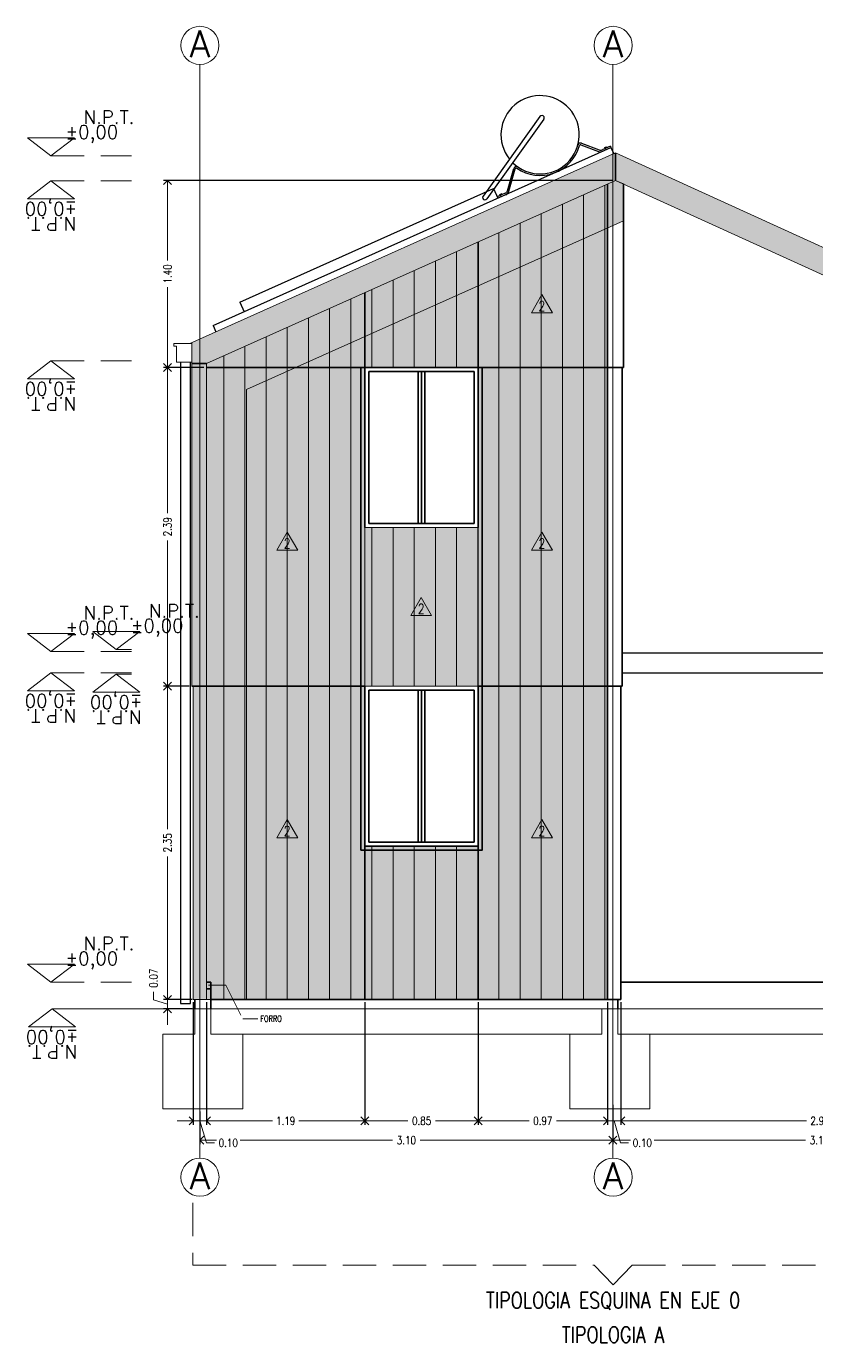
# Model space of a CAD drawing. Header units: inches. Extents: x 10.8 to 60.4, y 12.2 to 79.7.
# Drawn here: x 12.55 to 18.48, y 49.45 to 59.32 of the extents above; entities that cross this region are included whole.
import ezdxf
from ezdxf.enums import TextEntityAlignment as Align

# ---------------------------------------------------------------- set-up
doc = ezdxf.new("R2010")
doc.units = ezdxf.units.IN
doc.header["$MEASUREMENT"] = 0
doc.linetypes.add('HIDDEN', pattern=[0.375, 0.25, -0.125])
doc.layers.get('DEFPOINTS').update_dxf_attribs({"color": 210})
doc.layers.add('_AUX', color=210, linetype='Continuous', lineweight=18, plot=False)
for name, color, linetype, lineweight in [('A-ANNO-DIMS', 3, 'Continuous', 18), ('A-ANNO-SYMB', 3, 'Continuous', 18), ('A-ANNO-TEXT', 3, 'Continuous', 18), ('A-ELEV-IDEN', 3, 'Continuous', 18), ('A-ELEV-MBE1', 7, 'Continuous', 35), ('A-ELEV-MBE2', 4, 'Continuous', 25), ('A-ELEV-PATT', 8, 'Continuous', 18), ('A-FLOR-PATT', 8, 'Continuous', 18)]:
    doc.layers.add(name, color=color, linetype=linetype, lineweight=lineweight)
doc.styles.add('E-ROMANS', font='romans.shx', dxfattribs={"width": 0.8})
doc.dimstyles.new('E-0050_ARW_12', dxfattribs={"dimscale": 0.001, "dimtxt": 60, "dimasz": 60, "dimexe": 30, "dimexo": 20, "dimgap": 30, "dimtad": 0, "dimzin": 0, "dimdsep": 46, "dimtxsty": 'E-ROMANS', "dimblk": 'OPEN90', "dimcen": 30, "dimclrd": 256, "dimclre": 256, "dimclrt": 256, "dimadec": 0, "dimazin": 0, "dimtfac": 1, "dimtmove": 1, "dimatfit": 3, "dimldrblk": 'OPEN90', "dimfxl": 1, "dimtfill": 1, "dimtolj": 1, "dimtzin": 0, "dimlwd": -1, "dimarcsym": 0})
pattern_1 = [(90, (-443.64682, 65.54567), (-0.15875, 1e-17), [])]

# ---------------------------------------------------------------- blocks, each defined once
blk = doc.blocks.new('_Open90')
at = {"color": 0, "linetype": 'ByBlock', "lineweight": -2}
for p, q in [((0, 0), (-1, 0)), ((-0.5, 0.5), (0, 0)), ((0, 0), (-0.5, -0.5))]:
    blk.add_line(p, q, dxfattribs=at)
blk = doc.blocks.new('*D1597')
at = {"layer": 'A-ANNO-DIMS', "lineweight": -2, "transparency": 16777216}
for p, q in [((16.9482, 51.2361), (16.9482, 50.9409)), ((13.8512, 51.1861), (13.8512, 50.9409))]:
    blk.add_line(p, q, dxfattribs=at)
at = {"layer": 'A-ANNO-DIMS', "transparency": 16777216}
for p, q in [((13.9112, 50.9709), (15.2966, 50.9709)), ((16.8882, 50.9709), (15.5028, 50.9709))]:
    blk.add_line(p, q, dxfattribs=at)
at = {"layer": 'DEFPOINTS', "color": 0, "transparency": 16777216}
for p in [(16.9482, 51.2561), (13.8512, 51.2061), (16.9482, 50.9709)]:
    blk.add_point(p, dxfattribs=at)
at = {"layer": 'A-ANNO-DIMS', "transparency": 16777216, "xscale": 0.06, "yscale": 0.06, "zscale": 0.06, "rotation": 180}
blk.add_blockref('_Open90', (13.8512, 50.9709), dxfattribs=at)
at = {"layer": 'A-ANNO-DIMS', "transparency": 16777216, "xscale": 0.06, "yscale": 0.06, "zscale": 0.06}
blk.add_blockref('_Open90', (16.9482, 50.9709), dxfattribs=at)
at = {"layer": 'A-ANNO-DIMS', "transparency": 16777216, "insert": (15.3997, 50.9709), "char_height": 0.06, "attachment_point": 5, "style": 'E-ROMANS', "bg_fill": 3, "box_fill_scale": 1.25, "bg_fill_color": 256, "bg_fill_true_color": 13158600, "bg_fill_transparency": 0}
blk.add_mtext('\\A1;3.10', dxfattribs=at)
blk = doc.blocks.new('*D1663')
at = {"layer": 'A-ANNO-DIMS', "lineweight": -2, "transparency": 16777216}
for p, q in [((16.9482, 51.2361), (16.9482, 50.9409)), ((20.0452, 51.1861), (20.0452, 50.9409))]:
    blk.add_line(p, q, dxfattribs=at)
at = {"layer": 'A-ANNO-DIMS', "transparency": 16777216}
for p, q in [((17.0082, 50.9709), (18.3936, 50.9709)), ((19.9852, 50.9709), (18.5998, 50.9709))]:
    blk.add_line(p, q, dxfattribs=at)
at = {"layer": 'DEFPOINTS', "color": 0, "transparency": 16777216}
for p in [(16.9482, 51.2561), (20.0452, 51.2061), (20.0452, 50.9709)]:
    blk.add_point(p, dxfattribs=at)
at = {"layer": 'A-ANNO-DIMS', "transparency": 16777216, "xscale": 0.06, "yscale": 0.06, "zscale": 0.06, "rotation": 180}
blk.add_blockref('_Open90', (16.9482, 50.9709), dxfattribs=at)
at = {"layer": 'A-ANNO-DIMS', "transparency": 16777216, "xscale": 0.06, "yscale": 0.06, "zscale": 0.06}
blk.add_blockref('_Open90', (20.0452, 50.9709), dxfattribs=at)
at = {"layer": 'A-ANNO-DIMS', "transparency": 16777216, "insert": (18.4967, 50.9709), "char_height": 0.06, "attachment_point": 5, "style": 'E-ROMANS', "bg_fill": 3, "box_fill_scale": 1.25, "bg_fill_color": 256, "bg_fill_true_color": 13158600, "bg_fill_transparency": 0}
blk.add_mtext('\\A1;3.10', dxfattribs=at)
blk = doc.blocks.new('*D1666')
at = {"layer": 'A-ANNO-DIMS', "lineweight": -2, "transparency": 16777216}
for p, q in [((13.8017, 52.0061), (13.8017, 51.0864)), ((13.9007, 52.0061), (13.9007, 51.0864))]:
    blk.add_line(p, q, dxfattribs=at)
at = {"layer": 'A-ANNO-DIMS', "transparency": 16777216}
for p, q in [((13.7417, 51.1164), (13.6817, 51.1164)), ((13.8017, 51.1164), (13.9007, 51.1164)), ((13.8017, 51.1164), (13.9007, 51.1164)), ((13.8512, 51.1164), (13.9007, 50.9514)), ((13.9607, 51.1164), (14.0207, 51.1164)), ((13.9007, 50.9514), (13.9607, 50.9514))]:
    blk.add_line(p, q, dxfattribs=at)
at = {"layer": 'DEFPOINTS', "color": 0, "transparency": 16777216}
for p in [(13.8017, 52.0261), (13.9007, 52.0261), (13.9007, 51.1164)]:
    blk.add_point(p, dxfattribs=at)
at = {"layer": 'A-ANNO-DIMS', "transparency": 16777216, "xscale": 0.06, "yscale": 0.06, "zscale": 0.06}
blk.add_blockref('_Open90', (13.8017, 51.1164), dxfattribs=at)
at = {"layer": 'A-ANNO-DIMS', "transparency": 16777216, "xscale": 0.06, "yscale": 0.06, "zscale": 0.06, "rotation": 180}
blk.add_blockref('_Open90', (13.9007, 51.1164), dxfattribs=at)
at = {"layer": 'A-ANNO-DIMS', "transparency": 16777216, "insert": (14.0638, 50.9514), "char_height": 0.06, "attachment_point": 5, "style": 'E-ROMANS', "bg_fill": 3, "box_fill_scale": 1.25, "bg_fill_color": 256, "bg_fill_true_color": 13158600, "bg_fill_transparency": 0}
blk.add_mtext('\\A1;0.10', dxfattribs=at)
blk = doc.blocks.new('*D1667')
at = {"layer": 'A-ANNO-DIMS', "lineweight": -2, "transparency": 16777216}
for p, q in [((13.9007, 52.0061), (13.9007, 51.0864)), ((15.0887, 52.0061), (15.0887, 51.0864))]:
    blk.add_line(p, q, dxfattribs=at)
at = {"layer": 'A-ANNO-DIMS', "transparency": 16777216}
for p, q in [((13.9607, 51.1164), (14.3961, 51.1164)), ((15.0287, 51.1164), (14.5933, 51.1164))]:
    blk.add_line(p, q, dxfattribs=at)
at = {"layer": 'DEFPOINTS', "color": 0, "transparency": 16777216}
for p in [(13.9007, 52.0261), (15.0887, 52.0261), (15.0887, 51.1164)]:
    blk.add_point(p, dxfattribs=at)
at = {"layer": 'A-ANNO-DIMS', "transparency": 16777216, "xscale": 0.06, "yscale": 0.06, "zscale": 0.06, "rotation": 180}
blk.add_blockref('_Open90', (13.9007, 51.1164), dxfattribs=at)
at = {"layer": 'A-ANNO-DIMS', "transparency": 16777216, "xscale": 0.06, "yscale": 0.06, "zscale": 0.06}
blk.add_blockref('_Open90', (15.0887, 51.1164), dxfattribs=at)
at = {"layer": 'A-ANNO-DIMS', "transparency": 16777216, "insert": (14.4947, 51.1164), "char_height": 0.06, "attachment_point": 5, "style": 'E-ROMANS', "bg_fill": 3, "box_fill_scale": 1.25, "bg_fill_color": 256, "bg_fill_true_color": 13158600, "bg_fill_transparency": 0}
blk.add_mtext('\\A1;1.19', dxfattribs=at)
blk = doc.blocks.new('*D1668')
at = {"layer": 'A-ANNO-DIMS', "lineweight": -2, "transparency": 16777216}
for p, q in [((15.0887, 52.0061), (15.0887, 51.0864)), ((15.9387, 52.0061), (15.9387, 51.0864))]:
    blk.add_line(p, q, dxfattribs=at)
at = {"layer": 'A-ANNO-DIMS', "transparency": 16777216}
for p, q in [((15.1487, 51.1164), (15.4106, 51.1164)), ((15.8787, 51.1164), (15.6168, 51.1164))]:
    blk.add_line(p, q, dxfattribs=at)
at = {"layer": 'DEFPOINTS', "color": 0, "transparency": 16777216}
for p in [(15.0887, 52.0261), (15.9387, 52.0261), (15.9387, 51.1164)]:
    blk.add_point(p, dxfattribs=at)
at = {"layer": 'A-ANNO-DIMS', "transparency": 16777216, "xscale": 0.06, "yscale": 0.06, "zscale": 0.06, "rotation": 180}
blk.add_blockref('_Open90', (15.0887, 51.1164), dxfattribs=at)
at = {"layer": 'A-ANNO-DIMS', "transparency": 16777216, "xscale": 0.06, "yscale": 0.06, "zscale": 0.06}
blk.add_blockref('_Open90', (15.9387, 51.1164), dxfattribs=at)
at = {"layer": 'A-ANNO-DIMS', "transparency": 16777216, "insert": (15.5137, 51.1164), "char_height": 0.06, "attachment_point": 5, "style": 'E-ROMANS', "bg_fill": 3, "box_fill_scale": 1.25, "bg_fill_color": 256, "bg_fill_true_color": 13158600, "bg_fill_transparency": 0}
blk.add_mtext('\\A1;0.85', dxfattribs=at)
blk = doc.blocks.new('*D1669')
at = {"layer": 'A-ANNO-DIMS', "lineweight": -2, "transparency": 16777216}
for p, q in [((15.9387, 52.0061), (15.9387, 51.0864)), ((16.9067, 52.0061), (16.9067, 51.0864))]:
    blk.add_line(p, q, dxfattribs=at)
at = {"layer": 'A-ANNO-DIMS', "transparency": 16777216}
for p, q in [((15.9987, 51.1164), (16.3196, 51.1164)), ((16.8467, 51.1164), (16.5258, 51.1164))]:
    blk.add_line(p, q, dxfattribs=at)
at = {"layer": 'DEFPOINTS', "color": 0, "transparency": 16777216}
for p in [(15.9387, 52.0261), (16.9067, 52.0261), (16.9067, 51.1164)]:
    blk.add_point(p, dxfattribs=at)
at = {"layer": 'A-ANNO-DIMS', "transparency": 16777216, "xscale": 0.06, "yscale": 0.06, "zscale": 0.06, "rotation": 180}
blk.add_blockref('_Open90', (15.9387, 51.1164), dxfattribs=at)
at = {"layer": 'A-ANNO-DIMS', "transparency": 16777216, "xscale": 0.06, "yscale": 0.06, "zscale": 0.06}
blk.add_blockref('_Open90', (16.9067, 51.1164), dxfattribs=at)
at = {"layer": 'A-ANNO-DIMS', "transparency": 16777216, "insert": (16.4227, 51.1164), "char_height": 0.06, "attachment_point": 5, "style": 'E-ROMANS', "bg_fill": 3, "box_fill_scale": 1.25, "bg_fill_color": 256, "bg_fill_true_color": 13158600, "bg_fill_transparency": 0}
blk.add_mtext('\\A1;0.97', dxfattribs=at)
blk = doc.blocks.new('*D1670')
at = {"layer": 'A-ANNO-DIMS', "lineweight": -2, "transparency": 16777216}
for p, q in [((16.9067, 52.0061), (16.9067, 51.0864)), ((17.0067, 52.0061), (17.0067, 51.0864))]:
    blk.add_line(p, q, dxfattribs=at)
at = {"layer": 'A-ANNO-DIMS', "transparency": 16777216}
for p, q in [((16.8467, 51.1164), (16.7867, 51.1164)), ((16.9067, 51.1164), (17.0067, 51.1164)), ((16.9067, 51.1164), (17.0067, 51.1164)), ((16.9567, 51.1164), (17.0062, 50.9514)), ((17.0667, 51.1164), (17.1267, 51.1164)), ((17.0062, 50.9514), (17.0662, 50.9514))]:
    blk.add_line(p, q, dxfattribs=at)
at = {"layer": 'DEFPOINTS', "color": 0, "transparency": 16777216}
for p in [(16.9067, 52.0261), (17.0067, 52.0261), (17.0067, 51.1164)]:
    blk.add_point(p, dxfattribs=at)
at = {"layer": 'A-ANNO-DIMS', "transparency": 16777216, "xscale": 0.06, "yscale": 0.06, "zscale": 0.06}
blk.add_blockref('_Open90', (16.9067, 51.1164), dxfattribs=at)
at = {"layer": 'A-ANNO-DIMS', "transparency": 16777216, "xscale": 0.06, "yscale": 0.06, "zscale": 0.06, "rotation": 180}
blk.add_blockref('_Open90', (17.0067, 51.1164), dxfattribs=at)
at = {"layer": 'A-ANNO-DIMS', "transparency": 16777216, "insert": (17.1693, 50.9514), "char_height": 0.06, "attachment_point": 5, "style": 'E-ROMANS', "bg_fill": 3, "box_fill_scale": 1.25, "bg_fill_color": 256, "bg_fill_true_color": 13158600, "bg_fill_transparency": 0}
blk.add_mtext('\\A1;0.10', dxfattribs=at)
blk = doc.blocks.new('*D1671')
at = {"layer": 'A-ANNO-DIMS', "lineweight": -2, "transparency": 16777216}
for p, q in [((17.0067, 52.0061), (17.0067, 51.0864)), ((19.9957, 52.0061), (19.9957, 51.0864))]:
    blk.add_line(p, q, dxfattribs=at)
at = {"layer": 'A-ANNO-DIMS', "transparency": 16777216}
for p, q in [((17.0667, 51.1164), (18.3992, 51.1164)), ((19.9357, 51.1164), (18.6032, 51.1164))]:
    blk.add_line(p, q, dxfattribs=at)
at = {"layer": 'DEFPOINTS', "color": 0, "transparency": 16777216}
for p in [(17.0067, 52.0261), (19.9957, 52.0261), (19.9957, 51.1164)]:
    blk.add_point(p, dxfattribs=at)
at = {"layer": 'A-ANNO-DIMS', "transparency": 16777216, "xscale": 0.06, "yscale": 0.06, "zscale": 0.06, "rotation": 180}
blk.add_blockref('_Open90', (17.0067, 51.1164), dxfattribs=at)
at = {"layer": 'A-ANNO-DIMS', "transparency": 16777216, "xscale": 0.06, "yscale": 0.06, "zscale": 0.06}
blk.add_blockref('_Open90', (19.9957, 51.1164), dxfattribs=at)
at = {"layer": 'A-ANNO-DIMS', "transparency": 16777216, "insert": (18.5012, 51.1164), "char_height": 0.06, "attachment_point": 5, "style": 'E-ROMANS', "bg_fill": 3, "box_fill_scale": 1.25, "bg_fill_color": 256, "bg_fill_true_color": 13158600, "bg_fill_transparency": 0}
blk.add_mtext('\\A1;2.99', dxfattribs=at)
blk = doc.blocks.new('*D1685')
at = {"layer": 'A-ANNO-DIMS', "transparency": 16777216}
for p, q in [((13.6086, 52.0861), (13.6086, 52.1461)), ((13.5036, 52.0226), (13.5036, 52.0826)), ((13.6086, 51.9911), (13.5036, 52.0226)), ((13.6086, 51.9561), (13.6086, 52.0261)), ((13.6086, 51.9561), (13.6086, 52.0261)), ((13.6086, 51.8961), (13.6086, 51.8361))]:
    blk.add_line(p, q, dxfattribs=at)
at = {"layer": 'A-ANNO-DIMS', "lineweight": -2, "transparency": 16777216}
for p, q in [((13.7937, 52.0261), (13.5786, 52.0261)), ((13.7937, 51.9561), (13.5786, 51.9561))]:
    blk.add_line(p, q, dxfattribs=at)
at = {"layer": 'DEFPOINTS', "color": 0, "transparency": 16777216}
for p in [(13.6086, 52.0261), (13.8137, 52.0261), (13.8137, 51.9561)]:
    blk.add_point(p, dxfattribs=at)
at = {"layer": 'A-ANNO-DIMS', "transparency": 16777216, "xscale": 0.06, "yscale": 0.06, "zscale": 0.06, "rotation": 90}
blk.add_blockref('_Open90', (13.6086, 51.9561), dxfattribs=at)
at = {"layer": 'A-ANNO-DIMS', "transparency": 16777216, "insert": (13.5036, 52.1858), "char_height": 0.06, "attachment_point": 5, "rotation": 90, "style": 'E-ROMANS', "bg_fill": 3, "box_fill_scale": 1.25, "bg_fill_color": 256, "bg_fill_true_color": 13158600, "bg_fill_transparency": 0}
blk.add_mtext('\\A1;0.07', dxfattribs=at)
at = {"layer": 'A-ANNO-DIMS', "transparency": 16777216, "xscale": 0.06, "yscale": 0.06, "zscale": 0.06, "rotation": 270}
blk.add_blockref('_Open90', (13.6086, 52.0261), dxfattribs=at)
blk = doc.blocks.new('*D1686')
at = {"layer": 'A-ANNO-DIMS', "lineweight": -2, "transparency": 16777216}
for p, q in [((13.7697, 54.3761), (13.5786, 54.3761)), ((13.7937, 52.0261), (13.5786, 52.0261))]:
    blk.add_line(p, q, dxfattribs=at)
at = {"layer": 'A-ANNO-DIMS', "transparency": 16777216}
for p, q in [((13.6086, 54.3161), (13.6086, 53.3043)), ((13.6086, 52.0861), (13.6086, 53.098))]:
    blk.add_line(p, q, dxfattribs=at)
at = {"layer": 'DEFPOINTS', "color": 0, "transparency": 16777216}
for p in [(13.6086, 54.3761), (13.7897, 54.3761), (13.8137, 52.0261)]:
    blk.add_point(p, dxfattribs=at)
at = {"layer": 'A-ANNO-DIMS', "transparency": 16777216, "xscale": 0.06, "yscale": 0.06, "zscale": 0.06}
for p, rotation in [((13.6086, 54.3761), 90), ((13.6086, 52.0261), 270)]:
    blk.add_blockref('_Open90', p, dxfattribs=dict(at, rotation=rotation))
at = {"layer": 'A-ANNO-DIMS', "transparency": 16777216, "insert": (13.6086, 53.2011), "char_height": 0.06, "attachment_point": 5, "rotation": 90, "style": 'E-ROMANS', "bg_fill": 3, "box_fill_scale": 1.25, "bg_fill_color": 256, "bg_fill_true_color": 13158600, "bg_fill_transparency": 0}
blk.add_mtext('\\A1;2.35', dxfattribs=at)
blk = doc.blocks.new('*D1687')
at = {"layer": 'A-ANNO-DIMS', "lineweight": -2, "transparency": 16777216}
for p, q in [((13.8807, 56.7661), (13.5786, 56.7661)), ((13.7697, 54.3761), (13.5786, 54.3761))]:
    blk.add_line(p, q, dxfattribs=at)
at = {"layer": 'A-ANNO-DIMS', "transparency": 16777216}
for p, q in [((13.6086, 56.7061), (13.6086, 55.6731)), ((13.6086, 54.4361), (13.6086, 55.4691))]:
    blk.add_line(p, q, dxfattribs=at)
at = {"layer": 'DEFPOINTS', "color": 0, "transparency": 16777216}
for p in [(13.6086, 56.7661), (13.9007, 56.7661), (13.7897, 54.3761)]:
    blk.add_point(p, dxfattribs=at)
at = {"layer": 'A-ANNO-DIMS', "transparency": 16777216, "xscale": 0.06, "yscale": 0.06, "zscale": 0.06}
for p, rotation in [((13.6086, 56.7661), 90), ((13.6086, 54.3761), 270)]:
    blk.add_blockref('_Open90', p, dxfattribs=dict(at, rotation=rotation))
at = {"layer": 'A-ANNO-DIMS', "transparency": 16777216, "insert": (13.6086, 55.5711), "char_height": 0.06, "attachment_point": 5, "rotation": 90, "style": 'E-ROMANS', "bg_fill": 3, "box_fill_scale": 1.25, "bg_fill_color": 256, "bg_fill_true_color": 13158600, "bg_fill_transparency": 0}
blk.add_mtext('\\A1;2.39', dxfattribs=at)
blk = doc.blocks.new('*D1688')
at = {"layer": 'A-ANNO-DIMS', "lineweight": -2, "transparency": 16777216}
for p, q in [((16.9481, 58.169), (13.5786, 58.169)), ((13.8807, 56.7661), (13.5786, 56.7661))]:
    blk.add_line(p, q, dxfattribs=at)
at = {"layer": 'A-ANNO-DIMS', "transparency": 16777216}
for p, q in [((13.6086, 58.109), (13.6086, 57.5673)), ((13.6086, 56.8261), (13.6086, 57.3678))]:
    blk.add_line(p, q, dxfattribs=at)
at = {"layer": 'DEFPOINTS', "color": 0, "transparency": 16777216}
for p in [(13.6086, 58.169), (16.9681, 58.169), (13.9007, 56.7661)]:
    blk.add_point(p, dxfattribs=at)
at = {"layer": 'A-ANNO-DIMS', "transparency": 16777216, "xscale": 0.06, "yscale": 0.06, "zscale": 0.06}
for p, rotation in [((13.6086, 58.169), 90), ((13.6086, 56.7661), 270)]:
    blk.add_blockref('_Open90', p, dxfattribs=dict(at, rotation=rotation))
at = {"layer": 'A-ANNO-DIMS', "transparency": 16777216, "insert": (13.6086, 57.4675), "char_height": 0.06, "attachment_point": 5, "rotation": 90, "style": 'E-ROMANS', "bg_fill": 3, "box_fill_scale": 1.25, "bg_fill_color": 256, "bg_fill_true_color": 13158600, "bg_fill_transparency": 0}
blk.add_mtext('\\A1;1.40', dxfattribs=at)

msp = doc.modelspace()

# ---------------------------------------------------------------- hatches: boundary and pattern name
at = {"layer": 'A-ELEV-PATT'}
h = msp.add_hatch(color=252, dxfattribs=at)
h.paths.add_polyline_path([(13.9007, 56.7962), (13.7897, 56.7962), (13.7897, 54.3761), (13.9007, 54.3761)])
h.paths.add_polyline_path([(13.9007, 54.3761), (13.8017, 54.3761), (13.8017, 52.0261), (13.9007, 52.0261)])
h.paths.add_polyline_path([(16.9681, 58.169), (16.9687, 58.3752), (13.7897, 56.9525), (13.7897, 56.7962), (13.9007, 56.7962)])
h.paths.add_polyline_path([(16.9687, 58.3752), (16.9681, 58.169), (19.9832, 56.7962), (20.0543, 56.7962), (20.0543, 56.8541), (20.0257, 56.8541), (20.0257, 56.9579), (20.0057, 56.9579), (20.0057, 56.9779), (20.0378, 56.9779)])
h.paths.add_polyline_path([(20.0543, 56.7962), (19.9837, 56.7962), (19.9837, 54.3761), (20.0543, 54.3761)])
h.paths.add_polyline_path([(20.1998, 56.7962), (20.1293, 56.7962), (20.1293, 54.3761), (20.1998, 54.3761)])
h.paths.add_polyline_path([(20.0543, 54.3761), (19.9957, 54.3761), (19.9957, 52.0261), (20.0543, 52.0261)])
h.paths.add_polyline_path([(20.1998, 54.3761), (20.1293, 54.3761), (20.1293, 52.0261), (20.1998, 52.0261)])
h = msp.add_hatch(color=256, dxfattribs=at)
h.paths.add_polyline_path([(15.0887, 56.7661), (13.9007, 56.7661), (13.9007, 54.3761), (15.0887, 54.3761), (15.0887, 55.5661)])
h.paths.add_polyline_path([(15.0887, 57.3279), (13.9007, 56.7962), (13.9007, 56.7661), (15.0887, 56.7661)])
h.paths.add_polyline_path([(15.9387, 57.7083), (15.0887, 57.3279), (15.0887, 56.7661), (15.9387, 56.7661)])
h.paths.add_polyline_path([(16.9067, 58.1415), (15.9387, 57.7083), (15.9387, 56.7661), (16.9067, 56.7661)])
h.paths.add_polyline_path([(16.9067, 56.7661), (15.9387, 56.7661), (15.9387, 55.5661), (15.9387, 54.3761), (16.9067, 54.3761)])
h.paths.add_polyline_path([(16.9067, 54.3761), (15.9387, 54.3761), (15.9387, 53.1761), (15.9387, 52.0261), (16.9067, 52.0261)])
h.paths.add_polyline_path([(15.9387, 53.1761), (15.0887, 53.1761), (15.0887, 52.0261), (15.9387, 52.0261)])
h.paths.add_polyline_path([(15.0887, 53.1761), (15.0887, 54.3761), (13.9007, 54.3761), (13.9007, 52.1561), (13.9337, 52.1561), (13.9337, 52.0261), (15.0887, 52.0261)])
h = msp.add_hatch(dxfattribs=at)
h.set_pattern_fill('LINE', color=256, scale=0.05, angle=90, style=0)
h.set_pattern_definition(pattern_1)
h.paths.add_polyline_path([(15.0887, 56.7661), (13.9007, 56.7661), (13.9007, 54.3761), (15.0887, 54.3761), (15.0887, 55.5661)])
h.paths.add_polyline_path([(15.0887, 57.3279), (13.9007, 56.7962), (13.9007, 56.7661), (15.0887, 56.7661)])
h.paths.add_polyline_path([(15.9387, 57.7083), (15.0887, 57.3279), (15.0887, 56.7661), (15.9387, 56.7661)])
h.paths.add_polyline_path([(16.9067, 58.1415), (15.9387, 57.7083), (15.9387, 56.7661), (16.9067, 56.7661)])
h.paths.add_polyline_path([(16.9067, 56.7661), (15.9387, 56.7661), (15.9387, 55.5661), (15.9387, 54.3761), (16.9067, 54.3761)])
h.paths.add_polyline_path([(16.9067, 54.3761), (15.9387, 54.3761), (15.9387, 53.1761), (15.9387, 52.0261), (16.9067, 52.0261)])
h.paths.add_polyline_path([(15.9387, 53.1761), (15.0887, 53.1761), (15.0887, 52.0261), (15.9387, 52.0261)])
h.paths.add_polyline_path([(15.0887, 53.1761), (15.0887, 54.3761), (13.9007, 54.3761), (13.9007, 52.1561), (13.9337, 52.1561), (13.9337, 52.0261), (15.0887, 52.0261)])
h = msp.add_hatch(color=252, dxfattribs=at)
h.paths.add_polyline_path([(15.9687, 56.7661), (15.9387, 56.7661), (15.9387, 55.5661), (15.9387, 54.3761), (15.9687, 54.3761)])
h.paths.add_polyline_path([(15.9687, 54.3761), (15.9387, 54.3761), (15.9387, 53.1761), (15.9387, 53.1461), (15.9687, 53.1461)])
h.paths.add_polyline_path([(15.9387, 53.1761), (15.0887, 53.1761), (15.0887, 53.1461), (15.9387, 53.1461)])
h.paths.add_polyline_path([(15.0887, 54.3761), (15.0587, 54.3761), (15.0587, 53.1461), (15.0887, 53.1461), (15.0887, 53.1761)])
h.paths.add_polyline_path([(15.0887, 55.5661), (15.0887, 56.7661), (15.0587, 56.7661), (15.0587, 54.3761), (15.0887, 54.3761)])
msp.add_hatch(color=252, dxfattribs=at).paths.add_polyline_path([(15.9387, 55.5661), (15.0887, 55.5661), (15.0887, 54.3761), (15.9387, 54.3761)])
h = msp.add_hatch(dxfattribs=at)
h.set_pattern_fill('LINE', color=256, scale=0.05, angle=90, style=0)
h.set_pattern_definition(pattern_1)
h.paths.add_polyline_path([(15.9387, 55.5661), (15.0887, 55.5661), (15.0887, 54.3761), (15.9387, 54.3761)])

# ---------------------------------------------------------------- linework, layer by layer
at = {"layer": 'A-ANNO-SYMB'}
for p, q in [((16.9482, 59.0381), (16.9482, 50.8368)), ((13.7897, 54.3761), (13.7897, 56.9525)), ((13.9007, 56.7962), (13.9007, 52.0261)), ((13.8017, 54.3761), (13.8017, 52.0261)), ((13.8017, 52.0261), (13.9007, 52.0261)), ((12.743, 51.9561), (13.8137, 51.9561)), ((13.8137, 51.9561), (16.9857, 51.9561)), ((16.9857, 51.9561), (34.5999, 51.9561))]:
    msp.add_line(p, q, dxfattribs=at)
at = {"layer": 'A-ANNO-SYMB', "linetype": 'HIDDEN'}
for p, q in [((12.7338, 58.3531), (13.3377, 58.3531)), ((12.7338, 58.1661), (13.3377, 58.1661)), ((12.7338, 56.8161), (13.3377, 56.8161)), ((12.7338, 54.6361), (13.3377, 54.6361)), ((12.7338, 54.4761), (13.3377, 54.4761)), ((12.7338, 52.1561), (13.3377, 52.1561))]:
    msp.add_line(p, q, dxfattribs=at)
at = {"layer": 'A-ANNO-SYMB'}
for points in [[(12.5577, 58.489), (12.9098, 58.489)], [(12.5577, 58.489), (12.7338, 58.3531), (12.9098, 58.489)], [(13.7767, 56.9467), (16.9687, 58.3752)], [(20.0407, 56.9766), (16.9687, 58.3752)], [(12.5577, 58.0303), (12.7338, 58.1661), (12.9098, 58.0303)], [(13.9007, 56.7962), (16.9681, 58.169)], [(19.9832, 56.7962), (16.9681, 58.169)], [(12.5577, 58.0303), (12.9098, 58.0303)], [(13.6547, 56.9465), (13.7897, 56.9465)], [(13.6547, 56.9465), (13.6547, 56.9265), (13.6692, 56.9265), (13.6747, 56.9265), (13.6747, 56.8065), (13.7897, 56.8065)], [(12.5577, 56.6803), (12.7338, 56.8161), (12.9098, 56.6803)], [(12.5577, 56.6803), (12.9098, 56.6803)], [(13.0477, 54.787), (13.3997, 54.787)], [(13.0477, 54.787), (13.2237, 54.6511), (13.3997, 54.787)], [(12.5577, 54.772), (12.9098, 54.772)], [(12.5577, 54.772), (12.7338, 54.6361), (12.9098, 54.772)], [(12.5577, 54.3403), (12.7338, 54.4761), (12.9098, 54.3403)], [(13.0477, 54.3303), (13.2237, 54.4661), (13.3997, 54.3303)], [(12.5577, 54.3403), (12.9098, 54.3403)], [(13.0477, 54.3303), (13.3997, 54.3303)], [(12.5577, 52.292), (12.9098, 52.292)], [(12.5577, 52.292), (12.7338, 52.1561), (12.9098, 52.292)], [(12.567, 51.8203), (12.743, 51.9561), (12.9191, 51.8203)], [(12.567, 51.8203), (12.9191, 51.8203)]]:
    msp.add_lwpolyline(points, dxfattribs=at)
at = {"layer": 'A-ANNO-SYMB', "linetype": 'HIDDEN'}
for points in [[(13.2237, 54.6511), (13.3377, 54.6511)], [(13.2237, 54.4661), (13.3377, 54.4661)]]:
    msp.add_lwpolyline(points, dxfattribs=at)
at = {"layer": 'A-ANNO-SYMB'}
for centre in [(13.8512, 59.1811), (16.9498, 59.1811), (13.8516, 50.6938), (16.9498, 50.6938)]:
    msp.add_circle(centre, 0.143, dxfattribs=at)
at = {"layer": 'A-ANNO-TEXT'}
for points in [[(14.5062, 55.5318), (14.5846, 55.396), (14.4278, 55.396)], [(16.4159, 55.5318), (16.4943, 55.396), (16.3375, 55.396)], [(15.5102, 55.041), (15.5886, 54.9052), (15.4317, 54.9052)], [(14.5062, 53.3751), (14.5846, 53.2393), (14.4278, 53.2393)], [(16.4159, 53.3751), (16.4943, 53.2393), (16.3375, 53.2393)]]:
    msp.add_lwpolyline(points, close=True, dxfattribs=at)
at = {"layer": 'A-ANNO-TEXT', "linetype": 'HIDDEN'}
msp.add_lwpolyline([(13.7987, 50.5016), (13.7987, 50.0346), (16.8067, 50.0346), (16.9498, 49.8864), (17.0928, 50.0346), (20.0977, 50.0346), (20.0977, 50.5016)], dxfattribs=at)
at = {"layer": 'A-ELEV-IDEN'}
for p, q in [((13.8137, 51.7661), (13.8137, 51.9561)), ((13.9337, 51.7661), (13.9337, 51.9561)), ((16.8657, 51.7661), (16.8657, 51.9561)), ((16.9857, 51.7661), (16.9857, 51.9561))]:
    msp.add_line(p, q, dxfattribs=at)
at = {"layer": 'A-ELEV-MBE1'}
for p, q in [((16.9681, 58.169), (16.9687, 58.3752)), ((16.9067, 54.3761), (16.9067, 58.1415)), ((15.9387, 56.7661), (15.9387, 57.7083)), ((15.0887, 56.7661), (15.0887, 57.3279)), ((13.9007, 56.7962), (13.7897, 56.7962)), ((17.0267, 56.7661), (13.9007, 56.7661)), ((15.0887, 56.7661), (15.0887, 55.5661)), ((15.0887, 56.7661), (15.9387, 56.7661)), ((15.9387, 56.7661), (15.9387, 55.5661)), ((17.0167, 56.7661), (17.0167, 54.3761)), ((15.1187, 56.7361), (15.9087, 56.7361)), ((15.1187, 55.5961), (15.1187, 56.7361)), ((15.4887, 56.7361), (15.4887, 55.5961)), ((15.5137, 56.7361), (15.5137, 55.5961)), ((15.5387, 56.7361), (15.5387, 55.5961)), ((15.9087, 55.5961), (15.9087, 56.7361)), ((15.1187, 55.5961), (15.9087, 55.5961)), ((13.7897, 54.3761), (15.0887, 54.3761)), ((15.0887, 54.3761), (15.0887, 53.1761)), ((15.1187, 54.3461), (15.9087, 54.3461)), ((15.1187, 53.2061), (15.1187, 54.3461)), ((15.4887, 54.3461), (15.4887, 53.2061)), ((15.5137, 54.3461), (15.5137, 53.2061)), ((15.5387, 54.3461), (15.5387, 53.2061)), ((15.9087, 53.2061), (15.9087, 54.3461)), ((15.9387, 54.3761), (15.9387, 53.1761)), ((15.9387, 54.3761), (17.0167, 54.3761)), ((16.9067, 52.0261), (16.9067, 54.3761)), ((17.0067, 54.3761), (17.0067, 52.0261)), ((15.0887, 53.1761), (15.9387, 53.1761)), ((15.0887, 53.1761), (15.0887, 52.0261)), ((15.1187, 53.2061), (15.9087, 53.2061)), ((15.9387, 53.1761), (15.9387, 52.0261)), ((13.9007, 52.1561), (13.9337, 52.1561)), ((13.9337, 52.1561), (13.9337, 51.9561)), ((17.0067, 52.1561), (19.9957, 52.1561)), ((13.8137, 51.9561), (13.8137, 52.0261)), ((13.9007, 52.1061), (13.9337, 52.1061)), ((13.9337, 52.0261), (17.0067, 52.0261))]:
    msp.add_line(p, q, dxfattribs=at)
for points in [[(17.0267, 56.7661), (17.0267, 58.1423)], [(16.9857, 51.9561), (16.9857, 52.0261)]]:
    msp.add_lwpolyline(points, dxfattribs=at)
at = {"layer": 'A-ELEV-MBE2'}
for p, q in [((16.7131, 58.4473), (16.8451, 58.3969)), ((16.709, 58.4365), (16.841, 58.3861)), ((16.929, 58.4249), (16.8679, 58.3976)), ((16.891, 58.4085), (16.8885, 58.4142)), ((16.8887, 58.4149), (16.9021, 58.4209)), ((16.894, 58.4098), (16.8914, 58.4156)), ((16.8998, 58.4193), (16.9024, 58.4136)), ((16.9028, 58.4206), (16.9054, 58.4149)), ((16.929, 58.4249), (16.9337, 58.4143)), ((17.0167, 54.6261), (19.9837, 54.6261)), ((17.0167, 54.4761), (19.9837, 54.4761))]:
    msp.add_line(p, q, dxfattribs=at)
for points in [[(16.9337, 58.4143), (16.9541, 58.3687)], [(13.7047, 56.8065), (13.7047, 51.9973), (13.7797, 51.9973), (13.7797, 56.8065)]]:
    msp.add_lwpolyline(points, dxfattribs=at)
for centre, radius, start, end in [((16.4155, 58.6374), 0.0178, 323.50184, 144.71841), ((16.7057, 58.4278), 0.0208, 69.11012, 160.19507), ((16.7057, 58.4278), 0.00927, 69.13934, 157.43176), ((16.8557, 58.4247), 0.0414, 249.11012, 294.11012), ((16.8557, 58.4247), 0.0298, 249.11012, 294.11012), ((16.889, 58.4144), 0.000537, 114.11012, 204.11012), ((16.891, 58.4153), 0.000537, 24.11012, 114.11012), ((16.8915, 58.4087), 0.000537, 204.11012, 294.11012), ((16.8919, 58.4158), 0.000537, 114.11012, 204.11012), ((16.8935, 58.4096), 0.000537, 294.11012, 24.11012), ((16.8945, 58.4101), 0.000537, 204.11012, 294.11012), ((16.8993, 58.4191), 0.000537, 24.11012, 114.11012), ((16.9003, 58.4195), 0.000537, 114.11012, 204.11012), ((16.9023, 58.4204), 0.000537, 24.11012, 114.11012), ((16.9019, 58.4134), 0.000537, 294.11012, 24.11012), ((16.9029, 58.4138), 0.000537, 204.11012, 294.11012), ((16.9049, 58.4147), 0.000537, 294.11012, 24.11012), ((16.2247, 58.2517), 0.0208, 59.88941, 159.99153), ((16.2247, 58.2517), 0.00926, 62.30828, 153.62295)]:
    msp.add_arc(centre, radius, start, end, dxfattribs=at)
at = {"layer": 'A-ELEV-PATT'}
for p, q in [((15.0887, 55.5661), (15.9387, 55.5661)), ((15.0887, 54.3761), (15.0887, 55.5661)), ((15.9387, 54.3761), (15.9387, 55.5661)), ((15.0887, 54.3761), (15.9387, 54.3761))]:
    msp.add_line(p, q, dxfattribs=at)
at = {"layer": 'A-FLOR-PATT'}
for p, q in [((15.0887, 54.3761), (15.0887, 55.5661)), ((15.9387, 54.3761), (15.9387, 55.5661))]:
    msp.add_line(p, q, dxfattribs=at)

# ---------------------------------------------------------------- texts
at = {"layer": 'A-ANNO-TEXT', "char_height": 0.075, "attachment_point": 5, "rotation": 359.99952, "style": 'E-ROMANS'}
for insert in [(14.5062, 55.4461), (16.4159, 55.4461), (15.5102, 54.9553), (14.5062, 53.2894), (16.4159, 53.2894)]:
    msp.add_mtext('\\pi-0.45,l0.45,t0.45;2', dxfattribs=dict(at, insert=insert))
at = {"layer": 'A-ANNO-TEXT', "char_height": 0.12, "attachment_point": 5, "style": 'E-ROMANS'}
for s, insert in [('\\pi-0.36,l0.36,t0.36;TIPOLOGIA ESQUINA EN EJE 0', (16.9498, 49.7647)), ('\\pi-0.36,l0.36,t0.36;TIPOLOGIA A', (16.9498, 49.5126))]:
    msp.add_mtext(s, dxfattribs=dict(at, insert=insert))
at = {"layer": 'A-ANNO-TEXT', "style": 'E-ROMANS'}
for p in [(13.8512, 59.1922), (16.9498, 59.1922), (13.8516, 50.7049), (16.9498, 50.705)]:
    msp.add_attdef('A', text='0.00', height=0.2, dxfattribs=at).set_placement(p, align=Align.MIDDLE_CENTER)
for tag, text, p in [('N.P.T.', 'N.', (13.1691, 58.5631)), ('%%P0,00', '0.00', (13.0409, 58.4515)), ('N.P.T.', 'N.', (13.1691, 54.8461)), ('%%P0,00', '0.00', (13.0409, 54.7345)), ('N.P.T.', 'N.', (13.1691, 52.3661)), ('%%P0,00', '0.00', (13.0409, 52.2545))]:
    msp.add_attdef(tag, text=text, height=0.1, dxfattribs=at).set_placement(p, align=Align.BOTTOM_CENTER)
for tag, text, p in [('%%P0,00', '0.00', (12.7338, 58.0349)), ('N.P.T.', 'N.', (12.7338, 57.9233)), ('%%P0,00', '0.00', (12.7338, 56.6849)), ('N.P.T.', 'N.', (12.7338, 56.5733)), ('%%P0,00', '0.00', (12.7338, 54.3449)), ('%%P0,00', '0.00', (13.2237, 54.3349)), ('N.P.T.', 'N.', (12.7338, 54.2333)), ('N.P.T.', 'N.', (13.2237, 54.2233)), ('%%P0,00', '0.00', (12.743, 51.8249)), ('N.P.T.', 'N.', (12.743, 51.7133))]:
    msp.add_attdef(tag, text=text, height=0.1, rotation=180, dxfattribs=at).set_placement(p, align=Align.BOTTOM_CENTER)

# ---------------------------------------------------------------- next in the draw order: dimensions: what is measured, and where the dimension line sits
at = {"layer": 'A-ANNO-DIMS'}
dim = msp.add_linear_dim(base=(16.9482, 50.9709), p1=(13.8512, 51.2061), p2=(16.9482, 51.2561), dimstyle='E-0050_ARW_12', dxfattribs=at)
dim.commit()
dim.dimension.update_dxf_attribs({"geometry": '*D1597', "text_midpoint": (15.3997, 50.9709)})

# ---------------------------------------------------------------- next in the draw order: linework, layer by layer
at = {"layer": 'A-ELEV-IDEN'}
msp.add_lwpolyline([(13.9337, 51.7661), (14.1737, 51.7661), (14.1737, 51.2061), (13.5737, 51.2061), (13.5737, 51.7661), (13.8137, 51.7661)], dxfattribs=at)

# ---------------------------------------------------------------- next in the draw order: dimensions: what is measured, and where the dimension line sits
at = {"layer": 'A-ANNO-DIMS'}
dim = msp.add_linear_dim(base=(20.0452, 50.9709), p1=(16.9482, 51.2561), p2=(20.0452, 51.2061), dimstyle='E-0050_ARW_12', dxfattribs=at)
dim.commit()
dim.dimension.update_dxf_attribs({"geometry": '*D1663', "text_midpoint": (18.4967, 50.9709)})

# ---------------------------------------------------------------- next in the draw order: linework, layer by layer
at = {"layer": 'A-ELEV-IDEN'}
msp.add_lwpolyline([(16.9857, 51.7661), (17.2257, 51.7661), (17.2257, 51.2061), (16.6257, 51.2061), (16.6257, 51.7661), (16.8657, 51.7661)], dxfattribs=at)

# ---------------------------------------------------------------- next in the draw order: dimensions: what is measured, and where the dimension line sits
at = {"layer": 'A-ANNO-DIMS'}
dim = msp.add_linear_dim(base=(13.9007, 51.1164), p1=(13.8017, 52.0261), p2=(13.9007, 52.0261), dimstyle='E-0050_ARW_12', dxfattribs=at)
dim.commit()
dim.dimension.update_dxf_attribs({"geometry": '*D1666', "text_midpoint": (13.9907, 50.9514)})

# ---------------------------------------------------------------- next in the draw order: dimensions: what is measured, and where the dimension line sits
dim = msp.add_linear_dim(base=(13.6086, 52.0261), p1=(13.8137, 51.9561), p2=(13.8137, 52.0261), angle=90, dimstyle='E-0050_ARW_12', dxfattribs=at)
dim.commit()
dim.dimension.update_dxf_attribs({"geometry": '*D1685', "text_midpoint": (13.5036, 52.1126)})
dim = msp.add_linear_dim(base=(15.0887, 51.1164), p1=(13.9007, 52.0261), p2=(15.0887, 52.0261), dimstyle='E-0050_ARW_12', dxfattribs=at)
dim.commit()
dim.dimension.update_dxf_attribs({"geometry": '*D1667', "text_midpoint": (14.4947, 51.1164)})

# ---------------------------------------------------------------- next in the draw order: linework, layer by layer
at = {"layer": 'A-ANNO-SYMB', "linetype": 'HIDDEN'}
msp.add_lwpolyline([(13.9161, 52.1326), (14.0454, 52.1326), (14.1726, 51.8824), (14.2844, 51.8824)], dxfattribs=at)

# ---------------------------------------------------------------- next in the draw order: texts
at = {"layer": 'A-ANNO-TEXT', "linetype": 'HIDDEN', "insert": (14.3041, 51.8824), "char_height": 0.045, "attachment_point": 4, "style": 'E-ROMANS'}
msp.add_mtext('\\pi-0.135,l0.135,t0.135;FORRO', dxfattribs=at)

# ---------------------------------------------------------------- next in the draw order: dimensions: what is measured, and where the dimension line sits
at = {"layer": 'A-ANNO-DIMS'}
dim = msp.add_linear_dim(base=(13.6086, 54.3761), p1=(13.8137, 52.0261), p2=(13.7897, 54.3761), angle=90, dimstyle='E-0050_ARW_12', dxfattribs=at)
dim.commit()
dim.dimension.update_dxf_attribs({"geometry": '*D1686', "text_midpoint": (13.6086, 53.2011)})
dim = msp.add_linear_dim(base=(15.9387, 51.1164), p1=(15.0887, 52.0261), p2=(15.9387, 52.0261), dimstyle='E-0050_ARW_12', dxfattribs=at)
dim.commit()
dim.dimension.update_dxf_attribs({"geometry": '*D1668', "text_midpoint": (15.5137, 51.1164)})

# ---------------------------------------------------------------- next in the draw order: dimensions: what is measured, and where the dimension line sits
dim = msp.add_linear_dim(base=(13.6086, 56.7661), p1=(13.7897, 54.3761), p2=(13.9007, 56.7661), angle=90, dimstyle='E-0050_ARW_12', dxfattribs=at)
dim.commit()
dim.dimension.update_dxf_attribs({"geometry": '*D1687', "text_midpoint": (13.6086, 55.5711)})
dim = msp.add_linear_dim(base=(16.9067, 51.1164), p1=(15.9387, 52.0261), p2=(16.9067, 52.0261), dimstyle='E-0050_ARW_12', dxfattribs=at)
dim.commit()
dim.dimension.update_dxf_attribs({"geometry": '*D1669', "text_midpoint": (16.4227, 51.1164)})

# ---------------------------------------------------------------- next in the draw order: linework, layer by layer
at = {"layer": 'A-ELEV-IDEN'}
msp.add_line((14.1737, 51.7661), (16.6257, 51.7661), dxfattribs=at)

# ---------------------------------------------------------------- next in the draw order: texts
at = {"layer": 'A-ANNO-TEXT', "style": 'E-ROMANS'}
for tag, text, p in [('N.P.T.', 'N.', (13.659, 54.8611)), ('%%P0,00', '0.00', (13.5309, 54.7495))]:
    msp.add_attdef(tag, text=text, height=0.1, dxfattribs=at).set_placement(p, align=Align.BOTTOM_CENTER)

# ---------------------------------------------------------------- next in the draw order: dimensions: what is measured, and where the dimension line sits
at = {"layer": 'A-ANNO-DIMS'}
dim = msp.add_linear_dim(base=(13.6086, 58.169), p1=(13.9007, 56.7661), p2=(16.9681, 58.169), angle=90, dimstyle='E-0050_ARW_12', dxfattribs=at)
dim.commit()
dim.dimension.update_dxf_attribs({"geometry": '*D1688', "text_midpoint": (13.6086, 57.4675)})
dim = msp.add_linear_dim(base=(17.0067, 51.1164), p1=(16.9067, 52.0261), p2=(17.0067, 52.0261), dimstyle='E-0050_ARW_12', dxfattribs=at)
dim.commit()
dim.dimension.update_dxf_attribs({"geometry": '*D1670', "text_midpoint": (17.0962, 50.9514)})

# ---------------------------------------------------------------- next in the draw order: linework, layer by layer
at = {"layer": 'A-ANNO-SYMB'}
msp.add_line((13.8512, 59.0381), (13.8512, 50.8368), dxfattribs=at)
at = {"layer": 'A-ANNO-TEXT'}
msp.add_lwpolyline([(16.4159, 57.3118), (16.4943, 57.1759), (16.3375, 57.1759)], close=True, dxfattribs=at)
at = {"layer": 'A-ELEV-MBE1'}
msp.add_lwpolyline([(15.0587, 56.7661), (15.9687, 56.7661), (15.9687, 53.1461), (15.0587, 53.1461)], close=True, dxfattribs=at)
at = {"layer": 'A-ELEV-MBE2'}
for p, q in [((16.4011, 58.6479), (15.9744, 58.0516)), ((16.4299, 58.6268), (16.0033, 58.0307)), ((16.1575, 58.0913), (16.2051, 58.2588)), ((16.1686, 58.0881), (16.2164, 58.2558)), ((16.141, 58.0723), (16.0806, 58.0452)), ((16.0806, 58.0452), (16.0854, 58.0347)), ((16.1034, 58.056), (16.1009, 58.0617)), ((16.1011, 58.0625), (16.1145, 58.0684)), ((16.1064, 58.0574), (16.1039, 58.0631)), ((16.1122, 58.0668), (16.1148, 58.0611)), ((16.1152, 58.0682), (16.1178, 58.0625))]:
    msp.add_line(p, q, dxfattribs=at)
for points in [[(13.9512, 57.0796), (16.9337, 58.4143)], [(14.1504, 57.2563), (16.0527, 58.1077)], [(16.0527, 58.1077), (16.0854, 58.0347)], [(14.1504, 57.2563), (14.1831, 57.1833)], [(13.9512, 57.0796), (13.9716, 57.0339)]]:
    msp.add_lwpolyline(points, dxfattribs=at)
for centre, radius, start, end in [((16.4025, 58.5109), 0.2936, 225.56838, 218.43727), ((16.4025, 58.5109), 0.3052, 235.35032, 344.88562), ((15.9889, 58.0411), 0.0178, 144.11012, 325.07999), ((16.1014, 58.062), 0.000537, 114.11012, 204.11012), ((16.1034, 58.0629), 0.000537, 24.11012, 114.11012), ((16.1039, 58.0563), 0.000537, 204.11012, 294.11012), ((16.1044, 58.0633), 0.000537, 114.11012, 204.11012), ((16.1059, 58.0572), 0.000537, 294.11012, 24.11012), ((16.1069, 58.0576), 0.000537, 204.11012, 294.11012), ((16.1118, 58.0666), 0.000537, 24.11012, 114.11012), ((16.1127, 58.0671), 0.000537, 114.11012, 204.11012), ((16.1147, 58.068), 0.000537, 24.11012, 114.11012), ((16.1143, 58.0609), 0.000537, 294.11012, 24.11012), ((16.1153, 58.0613), 0.000537, 204.11012, 294.11012), ((16.1173, 58.0622), 0.000537, 294.11012, 24.11012), ((16.1289, 58.0994), 0.0298, 294.11012, 344.11012), ((16.1289, 58.0994), 0.0414, 294.11012, 344.11012)]:
    msp.add_arc(centre, radius, start, end, dxfattribs=at)

# ---------------------------------------------------------------- next in the draw order: texts
at = {"layer": 'A-ANNO-TEXT', "insert": (16.4159, 57.2261), "char_height": 0.075, "attachment_point": 5, "rotation": 359.99952, "style": 'E-ROMANS'}
msp.add_mtext('\\pi-0.45,l0.45,t0.45;2', dxfattribs=at)

# ---------------------------------------------------------------- next in the draw order: dimensions: what is measured, and where the dimension line sits
at = {"layer": 'A-ANNO-DIMS'}
dim = msp.add_linear_dim(base=(19.9957, 51.1164), p1=(17.0067, 52.0261), p2=(19.9957, 52.0261), dimstyle='E-0050_ARW_12', dxfattribs=at)
dim.commit()
dim.dimension.update_dxf_attribs({"geometry": '*D1671', "text_midpoint": (18.5012, 51.1164)})

# ---------------------------------------------------------------- next in the draw order: hatches: boundary and pattern name
at = {"layer": 'A-ELEV-PATT'}
h = msp.add_hatch(dxfattribs=at)
h.set_pattern_fill('DOTS', color=256, scale=0.03, angle=90, style=0)
h.set_pattern_definition([(90, (-443.64682, 65.54567), (-0.047625, 0.0238125), [0, -0.047625])])
h.paths.add_polyline_path([(17.0267, 57.8665), (17.0267, 58.1423), (16.9681, 58.169), (13.9007, 56.7962), (13.9007, 52.0261), (14.2007, 52.0261), (14.2007, 56.6018)])

# ---------------------------------------------------------------- next in the draw order: linework, layer by layer
at = {"layer": '_AUX'}
msp.add_lwpolyline([(17.0267, 57.8665), (17.0267, 58.1423), (16.9681, 58.169), (13.9007, 56.7962), (13.9007, 52.0261), (14.2007, 52.0261), (14.2007, 56.6018)], close=True, dxfattribs=at)
at = {"layer": 'A-ELEV-IDEN'}
msp.add_line((17.2257, 51.7661), (19.7977, 51.7661), dxfattribs=at)

doc.saveas('drawing.dxf')
